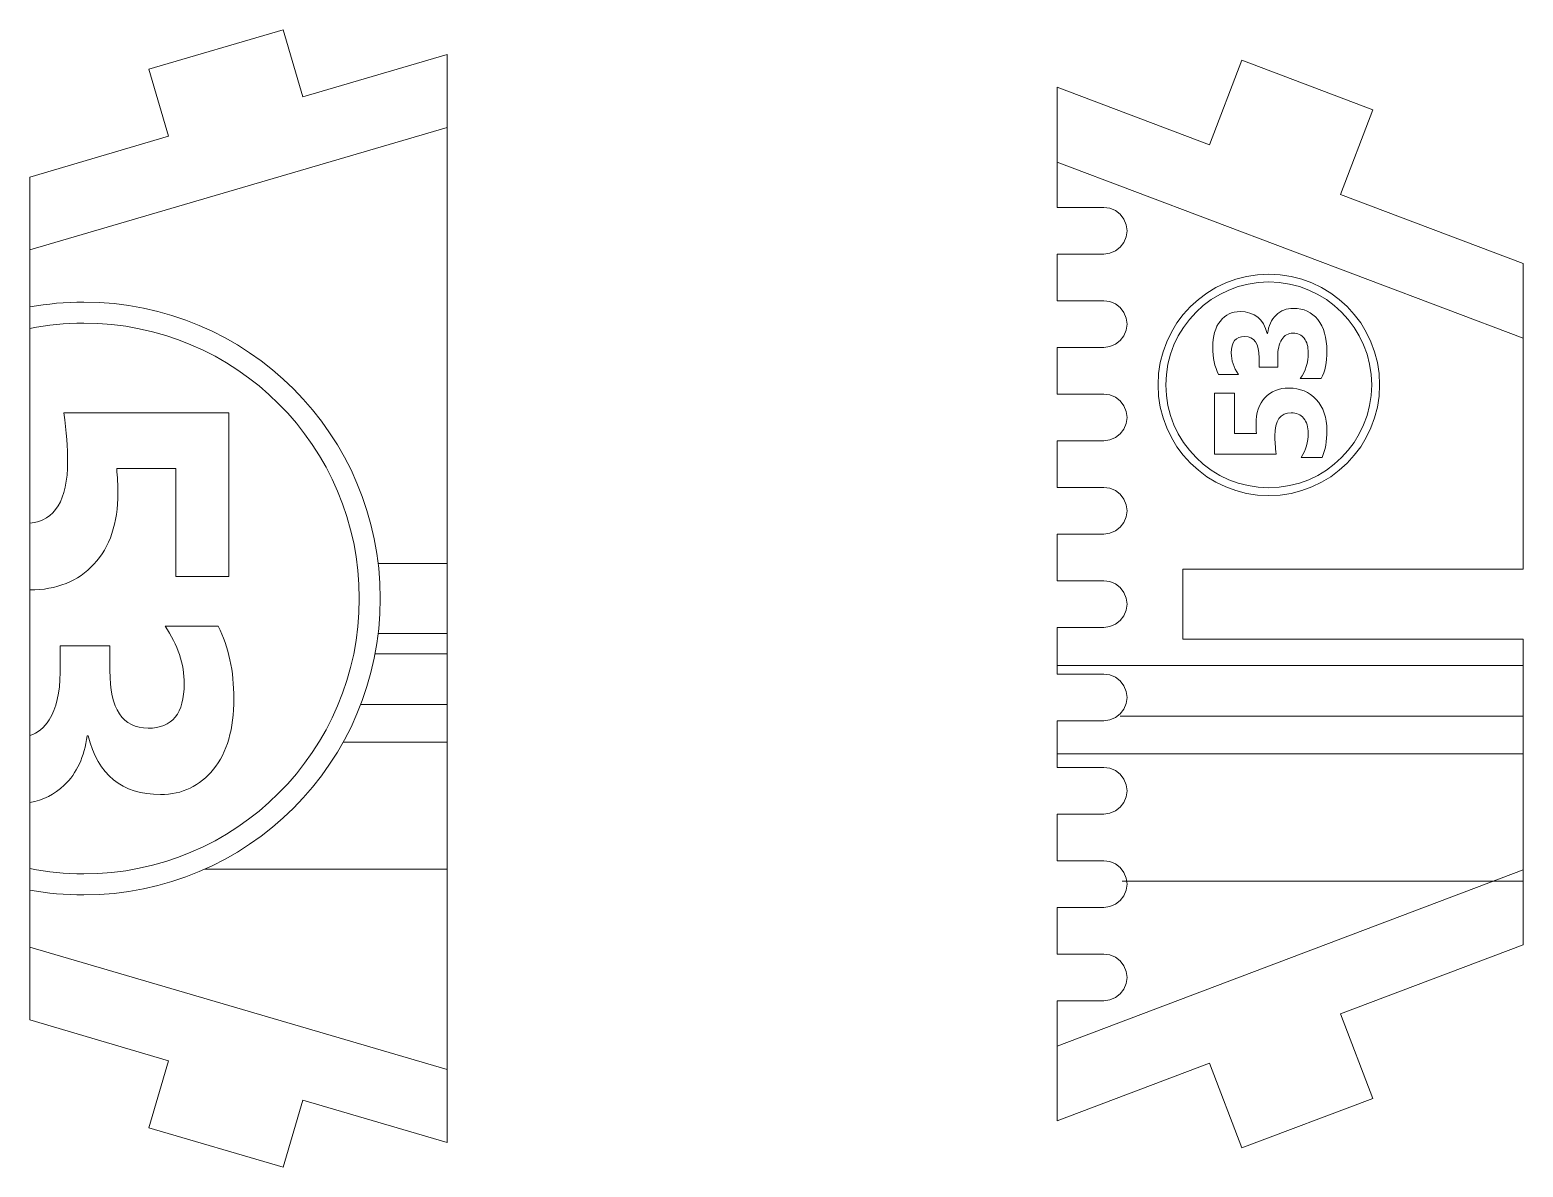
# Model space of a CAD drawing. Header units: millimetres. Extents: x -168 to 165, y -245 to 245.
# Drawn here: x -157.7 to -93.8, y 193.9 to 242.6 of the extents above; entities that cross this region are included whole.
import ezdxf

# ---------------------------------------------------------------- set-up
doc = ezdxf.new("R2010")
doc.units = ezdxf.units.MM
doc.header["$MEASUREMENT"] = 0

msp = doc.modelspace()

# ---------------------------------------------------------------- linework, layer by layer
at = {"color": 140, "lineweight": 9}
for points, knots in [([(-146.0369, 239.756), (-146.0369, 239.756), (-139.8594, 241.5711), (-139.8594, 241.5711), (-139.8594, 241.5711), (-139.8594, 241.5711), (-139.8594, 239.4441), (-139.8594, 239.4441), (-139.8594, 239.4441), (-139.8594, 239.4441), (-139.8594, 238.4441), (-139.8594, 238.4441), (-139.8594, 238.4441), (-139.8594, 238.4441), (-139.8594, 219.7546), (-139.8594, 219.7546), (-139.8594, 219.7546), (-139.8594, 219.7546), (-139.8594, 218.7546), (-139.8594, 218.7546), (-139.8594, 218.7546), (-139.8594, 218.7546), (-139.8594, 217.7539), (-139.8594, 217.7539), (-139.8594, 217.7539), (-139.8594, 217.7539), (-139.8594, 216.7539), (-139.8594, 216.7539), (-139.8594, 216.7539), (-139.8594, 216.7539), (-139.8594, 198.0641), (-139.8594, 198.0641), (-139.8594, 198.0641), (-139.8594, 198.0641), (-139.8594, 197.0641), (-139.8594, 197.0641), (-139.8594, 197.0641), (-139.8594, 197.0641), (-139.8594, 194.9374), (-139.8594, 194.9374), (-139.8594, 194.9374), (-139.8594, 194.9374), (-146.0369, 196.7524), (-146.0369, 196.7524), (-146.0369, 196.7524), (-146.0369, 196.7524), (-146.88, 193.8822), (-146.88, 193.8822), (-146.88, 193.8822), (-146.88, 193.8822), (-152.6353, 195.5731), (-152.6353, 195.5731), (-152.6353, 195.5731), (-152.6353, 195.5731), (-151.7921, 198.4433), (-151.7921, 198.4433), (-151.7921, 198.4433), (-151.7921, 198.4433), (-157.7375, 200.1899), (-157.7375, 200.1899), (-157.7375, 200.1899), (-157.7375, 200.1899), (-157.7375, 202.3169), (-157.7375, 202.3169), (-157.7375, 202.3169), (-157.7375, 202.3169), (-157.7375, 203.3169), (-157.7375, 203.3169), (-157.7375, 203.3169), (-157.7375, 203.3169), (-157.7375, 216.7539), (-157.7375, 216.7539), (-157.7375, 216.7539), (-157.7375, 216.7539), (-157.7375, 217.7539), (-157.7375, 217.7539), (-157.7375, 217.7539), (-157.7375, 217.7539), (-157.7375, 218.7546), (-157.7375, 218.7546), (-157.7375, 218.7546), (-157.7375, 218.7546), (-157.7375, 219.7546), (-157.7375, 219.7546), (-157.7375, 219.7546), (-157.7375, 219.7546), (-157.7375, 233.1912), (-157.7375, 233.1912), (-157.7375, 233.1912), (-157.7375, 233.1912), (-157.7375, 234.1912), (-157.7375, 234.1912), (-157.7375, 234.1912), (-157.7375, 234.1912), (-157.7375, 236.3182), (-157.7375, 236.3182), (-157.7375, 236.3182), (-157.7375, 236.3182), (-151.7921, 238.0648), (-151.7921, 238.0648), (-151.7921, 238.0648), (-151.7921, 238.0648), (-152.6353, 240.935), (-152.6353, 240.935), (-152.6353, 240.935), (-152.6353, 240.935), (-146.88, 242.6259), (-146.88, 242.6259), (-146.88, 242.6259), (-146.88, 242.6259), (-146.0369, 239.756), (-146.0369, 239.756)], [0, 0, 0, 0, 0.0344828, 0.0344828, 0.0344828, 0.0344828, 0.0689655, 0.0689655, 0.0689655, 0.0689655, 0.1034483, 0.1034483, 0.1034483, 0.1034483, 0.137931, 0.137931, 0.137931, 0.137931, 0.1724138, 0.1724138, 0.1724138, 0.1724138, 0.2068966, 0.2068966, 0.2068966, 0.2068966, 0.2413793, 0.2413793, 0.2413793, 0.2413793, 0.2758621, 0.2758621, 0.2758621, 0.2758621, 0.3103448, 0.3103448, 0.3103448, 0.3103448, 0.3448276, 0.3448276, 0.3448276, 0.3448276, 0.3793103, 0.3793103, 0.3793103, 0.3793103, 0.4137931, 0.4137931, 0.4137931, 0.4137931, 0.4482759, 0.4482759, 0.4482759, 0.4482759, 0.4827586, 0.4827586, 0.4827586, 0.4827586, 0.5172414, 0.5172414, 0.5172414, 0.5172414, 0.5517241, 0.5517241, 0.5517241, 0.5517241, 0.5862069, 0.5862069, 0.5862069, 0.5862069, 0.6206897, 0.6206897, 0.6206897, 0.6206897, 0.6551724, 0.6551724, 0.6551724, 0.6551724, 0.6896552, 0.6896552, 0.6896552, 0.6896552, 0.7241379, 0.7241379, 0.7241379, 0.7241379, 0.7586207, 0.7586207, 0.7586207, 0.7586207, 0.7931034, 0.7931034, 0.7931034, 0.7931034, 0.8275862, 0.8275862, 0.8275862, 0.8275862, 0.862069, 0.862069, 0.862069, 0.862069, 0.8965517, 0.8965517, 0.8965517, 0.8965517, 0.9310345, 0.9310345, 0.9310345, 0.9310345, 1, 1, 1, 1]), ([(-93.7606, 203.4136), (-93.7606, 203.4136), (-101.5789, 200.4577), (-101.5789, 200.4577), (-101.5789, 200.4577), (-101.5789, 200.4577), (-100.2062, 196.8272), (-100.2062, 196.8272), (-100.2062, 196.8272), (-100.2062, 196.8272), (-105.8186, 194.7056), (-105.8186, 194.7056), (-105.8186, 194.7056), (-105.8186, 194.7056), (-107.1912, 198.3357), (-107.1912, 198.3357), (-107.1912, 198.3357), (-107.1912, 198.3357), (-113.7314, 195.8631), (-113.7314, 195.8631), (-113.7314, 195.8631), (-113.7314, 195.8631), (-113.7314, 199.0702), (-113.7314, 199.0702), (-113.7314, 199.0702), (-113.7314, 199.0702), (-113.7314, 201.0144), (-113.7314, 201.0144), (-113.7314, 201.0144), (-113.7314, 201.0144), (-111.7315, 201.0144), (-111.7315, 201.0144), (-111.7315, 201.0144), (-111.7315, 201.0144), (-111.4725, 201.0486), (-111.4725, 201.0486), (-111.4725, 201.0486), (-111.4725, 201.0486), (-111.2316, 201.1484), (-111.2316, 201.1484), (-111.2316, 201.1484), (-111.2316, 201.1484), (-111.0242, 201.3072), (-111.0242, 201.3072), (-111.0242, 201.3072), (-111.0242, 201.3072), (-110.8654, 201.5142), (-110.8654, 201.5142), (-110.8654, 201.5142), (-110.8654, 201.5142), (-110.7656, 201.7555), (-110.7656, 201.7555), (-110.7656, 201.7555), (-110.7656, 201.7555), (-110.7313, 202.0145), (-110.7313, 202.0145), (-110.7313, 202.0145), (-110.7313, 202.0145), (-110.7656, 202.2731), (-110.7656, 202.2731), (-110.7656, 202.2731), (-110.7656, 202.2731), (-110.8654, 202.5144), (-110.8654, 202.5144), (-110.8654, 202.5144), (-110.8654, 202.5144), (-111.0242, 202.7214), (-111.0242, 202.7214), (-111.0242, 202.7214), (-111.0242, 202.7214), (-111.2316, 202.8805), (-111.2316, 202.8805), (-111.2316, 202.8805), (-111.2316, 202.8805), (-111.4725, 202.9804), (-111.4725, 202.9804), (-111.4725, 202.9804), (-111.4725, 202.9804), (-111.7315, 203.0142), (-111.7315, 203.0142), (-111.7315, 203.0142), (-111.7315, 203.0142), (-113.7314, 203.0142), (-113.7314, 203.0142), (-113.7314, 203.0142), (-113.7314, 203.0142), (-113.7314, 205.0145), (-113.7314, 205.0145), (-113.7314, 205.0145), (-113.7314, 205.0145), (-111.7315, 205.0145), (-111.7315, 205.0145), (-111.7315, 205.0145), (-111.7315, 205.0145), (-111.4725, 205.0484), (-111.4725, 205.0484), (-111.4725, 205.0484), (-111.4725, 205.0484), (-111.2316, 205.1482), (-111.2316, 205.1482), (-111.2316, 205.1482), (-111.2316, 205.1482), (-111.0242, 205.3073), (-111.0242, 205.3073), (-111.0242, 205.3073), (-111.0242, 205.3073), (-110.8654, 205.5144), (-110.8654, 205.5144), (-110.8654, 205.5144), (-110.8654, 205.5144), (-110.7656, 205.7557), (-110.7656, 205.7557), (-110.7656, 205.7557), (-110.7656, 205.7557), (-110.7313, 206.0143), (-110.7313, 206.0143), (-110.7313, 206.0143), (-110.7313, 206.0143), (-110.7656, 206.2732), (-110.7656, 206.2732), (-110.7656, 206.2732), (-110.7656, 206.2732), (-110.8654, 206.5145), (-110.8654, 206.5145), (-110.8654, 206.5145), (-110.8654, 206.5145), (-111.0242, 206.7216), (-111.0242, 206.7216), (-111.0242, 206.7216), (-111.0242, 206.7216), (-111.2316, 206.8803), (-111.2316, 206.8803), (-111.2316, 206.8803), (-111.2316, 206.8803), (-111.4725, 206.9802), (-111.4725, 206.9802), (-111.4725, 206.9802), (-111.4725, 206.9802), (-111.7315, 207.0144), (-111.7315, 207.0144), (-111.7315, 207.0144), (-111.7315, 207.0144), (-113.7314, 207.0144), (-113.7314, 207.0144), (-113.7314, 207.0144), (-113.7314, 207.0144), (-113.7314, 209.0143), (-113.7314, 209.0143), (-113.7314, 209.0143), (-113.7314, 209.0143), (-111.7315, 209.0143), (-111.7315, 209.0143), (-111.7315, 209.0143), (-111.7315, 209.0143), (-111.4725, 209.0485), (-111.4725, 209.0485), (-111.4725, 209.0485), (-111.4725, 209.0485), (-111.2316, 209.1483), (-111.2316, 209.1483), (-111.2316, 209.1483), (-111.2316, 209.1483), (-111.0242, 209.3071), (-111.0242, 209.3071), (-111.0242, 209.3071), (-111.0242, 209.3071), (-110.8654, 209.5145), (-110.8654, 209.5145), (-110.8654, 209.5145), (-110.8654, 209.5145), (-110.7656, 209.7555), (-110.7656, 209.7555), (-110.7656, 209.7555), (-110.7656, 209.7555), (-110.7313, 210.0144), (-110.7313, 210.0144), (-110.7313, 210.0144), (-110.7313, 210.0144), (-110.7656, 210.273), (-110.7656, 210.273), (-110.7656, 210.273), (-110.7656, 210.273), (-110.8654, 210.5143), (-110.8654, 210.5143), (-110.8654, 210.5143), (-110.8654, 210.5143), (-111.0242, 210.7214), (-111.0242, 210.7214), (-111.0242, 210.7214), (-111.0242, 210.7214), (-111.2316, 210.8805), (-111.2316, 210.8805), (-111.2316, 210.8805), (-111.2316, 210.8805), (-111.4725, 210.9803), (-111.4725, 210.9803), (-111.4725, 210.9803), (-111.4725, 210.9803), (-111.7315, 211.0142), (-111.7315, 211.0142), (-111.7315, 211.0142), (-111.7315, 211.0142), (-113.7314, 211.0142), (-113.7314, 211.0142), (-113.7314, 211.0142), (-113.7314, 211.0142), (-113.7314, 213.0144), (-113.7314, 213.0144), (-113.7314, 213.0144), (-113.7314, 213.0144), (-111.7315, 213.0144), (-111.7315, 213.0144), (-111.7315, 213.0144), (-111.7315, 213.0144), (-111.4725, 213.0483), (-111.4725, 213.0483), (-111.4725, 213.0483), (-111.4725, 213.0483), (-111.2316, 213.1485), (-111.2316, 213.1485), (-111.2316, 213.1485), (-111.2316, 213.1485), (-111.0242, 213.3072), (-111.0242, 213.3072), (-111.0242, 213.3072), (-111.0242, 213.3072), (-110.8654, 213.5143), (-110.8654, 213.5143), (-110.8654, 213.5143), (-110.8654, 213.5143), (-110.7656, 213.7556), (-110.7656, 213.7556), (-110.7656, 213.7556), (-110.7656, 213.7556), (-110.7313, 214.0142), (-110.7313, 214.0142), (-110.7313, 214.0142), (-110.7313, 214.0142), (-110.7656, 214.2732), (-110.7656, 214.2732), (-110.7656, 214.2732), (-110.7656, 214.2732), (-110.8654, 214.5145), (-110.8654, 214.5145), (-110.8654, 214.5145), (-110.8654, 214.5145), (-111.0242, 214.7215), (-111.0242, 214.7215), (-111.0242, 214.7215), (-111.0242, 214.7215), (-111.2316, 214.8803), (-111.2316, 214.8803), (-111.2316, 214.8803), (-111.2316, 214.8803), (-111.4725, 214.9805), (-111.4725, 214.9805), (-111.4725, 214.9805), (-111.4725, 214.9805), (-111.7315, 215.0143), (-111.7315, 215.0143), (-111.7315, 215.0143), (-111.7315, 215.0143), (-113.7314, 215.0143), (-113.7314, 215.0143), (-113.7314, 215.0143), (-113.7314, 215.0143), (-113.7314, 217.0142), (-113.7314, 217.0142), (-113.7314, 217.0142), (-113.7314, 217.0142), (-111.7315, 217.0142), (-111.7315, 217.0142), (-111.7315, 217.0142), (-111.7315, 217.0142), (-111.4725, 217.0485), (-111.4725, 217.0485), (-111.4725, 217.0485), (-111.4725, 217.0485), (-111.2316, 217.1483), (-111.2316, 217.1483), (-111.2316, 217.1483), (-111.2316, 217.1483), (-111.0242, 217.3074), (-111.0242, 217.3074), (-111.0242, 217.3074), (-111.0242, 217.3074), (-110.8654, 217.5145), (-110.8654, 217.5145), (-110.8654, 217.5145), (-110.8654, 217.5145), (-110.7656, 217.7554), (-110.7656, 217.7554), (-110.7656, 217.7554), (-110.7656, 217.7554), (-110.7313, 218.0144), (-110.7313, 218.0144), (-110.7313, 218.0144), (-110.7313, 218.0144), (-110.7656, 218.2733), (-110.7656, 218.2733), (-110.7656, 218.2733), (-110.7656, 218.2733), (-110.8654, 218.5142), (-110.8654, 218.5142), (-110.8654, 218.5142), (-110.8654, 218.5142), (-111.0245, 218.7213), (-111.0245, 218.7213), (-111.0245, 218.7213), (-111.0245, 218.7213), (-111.2316, 218.8804), (-111.2316, 218.8804), (-111.2316, 218.8804), (-111.2316, 218.8804), (-111.4725, 218.9803), (-111.4725, 218.9803), (-111.4725, 218.9803), (-111.4725, 218.9803), (-111.7315, 219.0145), (-111.7315, 219.0145), (-111.7315, 219.0145), (-111.7315, 219.0145), (-113.7314, 219.0145), (-113.7314, 219.0145), (-113.7314, 219.0145), (-113.7314, 219.0145), (-113.7314, 221.0144), (-113.7314, 221.0144), (-113.7314, 221.0144), (-113.7314, 221.0144), (-111.7315, 221.0144), (-111.7315, 221.0144), (-111.7315, 221.0144), (-111.7315, 221.0144), (-111.4725, 221.0486), (-111.4725, 221.0486), (-111.4725, 221.0486), (-111.4725, 221.0486), (-111.2316, 221.1484), (-111.2316, 221.1484), (-111.2316, 221.1484), (-111.2316, 221.1484), (-111.0245, 221.3072), (-111.0245, 221.3072), (-111.0245, 221.3072), (-111.0245, 221.3072), (-110.8654, 221.5143), (-110.8654, 221.5143), (-110.8654, 221.5143), (-110.8654, 221.5143), (-110.7656, 221.7556), (-110.7656, 221.7556), (-110.7656, 221.7556), (-110.7656, 221.7556), (-110.7313, 222.0145), (-110.7313, 222.0145), (-110.7313, 222.0145), (-110.7313, 222.0145), (-110.7656, 222.2731), (-110.7656, 222.2731), (-110.7656, 222.2731), (-110.7656, 222.2731), (-110.8654, 222.5144), (-110.8654, 222.5144), (-110.8654, 222.5144), (-110.8654, 222.5144), (-111.0245, 222.7215), (-111.0245, 222.7215), (-111.0245, 222.7215), (-111.0245, 222.7215), (-111.2316, 222.8806), (-111.2316, 222.8806), (-111.2316, 222.8806), (-111.2316, 222.8806), (-111.4725, 222.9804), (-111.4725, 222.9804), (-111.4725, 222.9804), (-111.4725, 222.9804), (-111.7315, 223.0143), (-111.7315, 223.0143), (-111.7315, 223.0143), (-111.7315, 223.0143), (-113.7314, 223.0143), (-113.7314, 223.0143), (-113.7314, 223.0143), (-113.7314, 223.0143), (-113.7314, 225.0145), (-113.7314, 225.0145), (-113.7314, 225.0145), (-113.7314, 225.0145), (-111.7315, 225.0145), (-111.7315, 225.0145), (-111.7315, 225.0145), (-111.7315, 225.0145), (-111.4725, 225.0484), (-111.4725, 225.0484), (-111.4725, 225.0484), (-111.4725, 225.0484), (-111.2316, 225.1482), (-111.2316, 225.1482), (-111.2316, 225.1482), (-111.2316, 225.1482), (-111.0245, 225.3073), (-111.0245, 225.3073), (-111.0245, 225.3073), (-111.0245, 225.3073), (-110.8654, 225.5144), (-110.8654, 225.5144), (-110.8654, 225.5144), (-110.8654, 225.5144), (-110.7656, 225.7554), (-110.7656, 225.7554), (-110.7656, 225.7554), (-110.7656, 225.7554), (-110.7313, 226.0143), (-110.7313, 226.0143), (-110.7313, 226.0143), (-110.7313, 226.0143), (-110.7656, 226.2732), (-110.7656, 226.2732), (-110.7656, 226.2732), (-110.7656, 226.2732), (-110.8654, 226.5142), (-110.8654, 226.5142), (-110.8654, 226.5142), (-110.8654, 226.5142), (-111.0245, 226.7216), (-111.0245, 226.7216), (-111.0245, 226.7216), (-111.0245, 226.7216), (-111.2316, 226.8804), (-111.2316, 226.8804), (-111.2316, 226.8804), (-111.2316, 226.8804), (-111.4725, 226.9802), (-111.4725, 226.9802), (-111.4725, 226.9802), (-111.4725, 226.9802), (-111.7315, 227.0144), (-111.7315, 227.0144), (-111.7315, 227.0144), (-111.7315, 227.0144), (-113.7314, 227.0144), (-113.7314, 227.0144), (-113.7314, 227.0144), (-113.7314, 227.0144), (-113.7314, 229.0143), (-113.7314, 229.0143), (-113.7314, 229.0143), (-113.7314, 229.0143), (-111.7315, 229.0143), (-111.7315, 229.0143), (-111.7315, 229.0143), (-111.7315, 229.0143), (-111.4725, 229.0485), (-111.4725, 229.0485), (-111.4725, 229.0485), (-111.4725, 229.0485), (-111.2316, 229.1484), (-111.2316, 229.1484), (-111.2316, 229.1484), (-111.2316, 229.1484), (-111.0245, 229.3071), (-111.0245, 229.3071), (-111.0245, 229.3071), (-111.0245, 229.3071), (-110.8654, 229.5142), (-110.8654, 229.5142), (-110.8654, 229.5142), (-110.8654, 229.5142), (-110.7656, 229.7555), (-110.7656, 229.7555), (-110.7656, 229.7555), (-110.7656, 229.7555), (-110.7313, 230.0144), (-110.7313, 230.0144), (-110.7313, 230.0144), (-110.7313, 230.0144), (-110.7656, 230.273), (-110.7656, 230.273), (-110.7656, 230.273), (-110.7656, 230.273), (-110.8654, 230.5143), (-110.8654, 230.5143), (-110.8654, 230.5143), (-110.8654, 230.5143), (-111.0245, 230.7214), (-111.0245, 230.7214), (-111.0245, 230.7214), (-111.0245, 230.7214), (-111.2316, 230.8805), (-111.2316, 230.8805), (-111.2316, 230.8805), (-111.2316, 230.8805), (-111.4725, 230.9804), (-111.4725, 230.9804), (-111.4725, 230.9804), (-111.4725, 230.9804), (-111.7315, 231.0142), (-111.7315, 231.0142), (-111.7315, 231.0142), (-111.7315, 231.0142), (-113.7314, 231.0142), (-113.7314, 231.0142), (-113.7314, 231.0142), (-113.7314, 231.0142), (-113.7314, 233.0145), (-113.7314, 233.0145), (-113.7314, 233.0145), (-113.7314, 233.0145), (-111.7315, 233.0145), (-111.7315, 233.0145), (-111.7315, 233.0145), (-111.7315, 233.0145), (-111.4725, 233.0483), (-111.4725, 233.0483), (-111.4725, 233.0483), (-111.4725, 233.0483), (-111.2316, 233.1482), (-111.2316, 233.1482), (-111.2316, 233.1482), (-111.2316, 233.1482), (-111.0245, 233.3073), (-111.0245, 233.3073), (-111.0245, 233.3073), (-111.0245, 233.3073), (-110.8654, 233.5144), (-110.8654, 233.5144), (-110.8654, 233.5144), (-110.8654, 233.5144), (-110.7656, 233.7557), (-110.7656, 233.7557), (-110.7656, 233.7557), (-110.7656, 233.7557), (-110.7313, 234.0142), (-110.7313, 234.0142), (-110.7313, 234.0142), (-110.7313, 234.0142), (-110.7656, 234.2732), (-110.7656, 234.2732), (-110.7656, 234.2732), (-110.7656, 234.2732), (-110.8654, 234.5145), (-110.8654, 234.5145), (-110.8654, 234.5145), (-110.8654, 234.5145), (-111.0245, 234.7216), (-111.0245, 234.7216), (-111.0245, 234.7216), (-111.0245, 234.7216), (-111.2316, 234.8803), (-111.2316, 234.8803), (-111.2316, 234.8803), (-111.2316, 234.8803), (-111.4725, 234.9801), (-111.4725, 234.9801), (-111.4725, 234.9801), (-111.4725, 234.9801), (-111.7315, 235.0144), (-111.7315, 235.0144), (-111.7315, 235.0144), (-111.7315, 235.0144), (-113.7314, 235.0144), (-113.7314, 235.0144), (-113.7314, 235.0144), (-113.7314, 235.0144), (-113.7314, 236.9585), (-113.7314, 236.9585), (-113.7314, 236.9585), (-113.7314, 236.9585), (-113.7314, 240.1656), (-113.7314, 240.1656), (-113.7314, 240.1656), (-113.7314, 240.1656), (-107.1912, 237.693), (-107.1912, 237.693), (-107.1912, 237.693), (-107.1912, 237.693), (-105.8186, 241.3231), (-105.8186, 241.3231), (-105.8186, 241.3231), (-105.8186, 241.3231), (-100.2066, 239.2015), (-100.2066, 239.2015), (-100.2066, 239.2015), (-100.2066, 239.2015), (-101.5789, 235.5711), (-101.5789, 235.5711), (-101.5789, 235.5711), (-101.5789, 235.5711), (-93.7606, 232.6155), (-93.7606, 232.6155), (-93.7606, 232.6155), (-93.7606, 232.6155), (-93.7606, 229.408), (-93.7606, 229.408), (-93.7606, 229.408), (-93.7606, 229.408), (-93.7606, 219.5144), (-93.7606, 219.5144), (-93.7606, 219.5144), (-93.7606, 219.5144), (-108.3402, 219.5144), (-108.3402, 219.5144), (-108.3402, 219.5144), (-108.3402, 219.5144), (-108.3402, 216.5143), (-108.3402, 216.5143), (-108.3402, 216.5143), (-108.3402, 216.5143), (-93.7606, 216.5143), (-93.7606, 216.5143), (-93.7606, 216.5143), (-93.7606, 216.5143), (-93.7606, 206.6207), (-93.7606, 206.6207), (-93.7606, 206.6207), (-93.7606, 206.6207), (-93.7606, 203.4136), (-93.7606, 203.4136)], [0, 0, 0, 0, 0.0064103, 0.0064103, 0.0064103, 0.0064103, 0.0128205, 0.0128205, 0.0128205, 0.0128205, 0.0192308, 0.0192308, 0.0192308, 0.0192308, 0.025641, 0.025641, 0.025641, 0.025641, 0.0320513, 0.0320513, 0.0320513, 0.0320513, 0.0384615, 0.0384615, 0.0384615, 0.0384615, 0.0448718, 0.0448718, 0.0448718, 0.0448718, 0.0512821, 0.0512821, 0.0512821, 0.0512821, 0.0576923, 0.0576923, 0.0576923, 0.0576923, 0.0641026, 0.0641026, 0.0641026, 0.0641026, 0.0705128, 0.0705128, 0.0705128, 0.0705128, 0.0769231, 0.0769231, 0.0769231, 0.0769231, 0.0833333, 0.0833333, 0.0833333, 0.0833333, 0.0897436, 0.0897436, 0.0897436, 0.0897436, 0.0961538, 0.0961538, 0.0961538, 0.0961538, 0.1025641, 0.1025641, 0.1025641, 0.1025641, 0.1089744, 0.1089744, 0.1089744, 0.1089744, 0.1153846, 0.1153846, 0.1153846, 0.1153846, 0.1217949, 0.1217949, 0.1217949, 0.1217949, 0.1282051, 0.1282051, 0.1282051, 0.1282051, 0.1346154, 0.1346154, 0.1346154, 0.1346154, 0.1410256, 0.1410256, 0.1410256, 0.1410256, 0.1474359, 0.1474359, 0.1474359, 0.1474359, 0.1538462, 0.1538462, 0.1538462, 0.1538462, 0.1602564, 0.1602564, 0.1602564, 0.1602564, 0.1666667, 0.1666667, 0.1666667, 0.1666667, 0.1730769, 0.1730769, 0.1730769, 0.1730769, 0.1794872, 0.1794872, 0.1794872, 0.1794872, 0.1858974, 0.1858974, 0.1858974, 0.1858974, 0.1923077, 0.1923077, 0.1923077, 0.1923077, 0.1987179, 0.1987179, 0.1987179, 0.1987179, 0.2051282, 0.2051282, 0.2051282, 0.2051282, 0.2115385, 0.2115385, 0.2115385, 0.2115385, 0.2179487, 0.2179487, 0.2179487, 0.2179487, 0.224359, 0.224359, 0.224359, 0.224359, 0.2307692, 0.2307692, 0.2307692, 0.2307692, 0.2371795, 0.2371795, 0.2371795, 0.2371795, 0.2435897, 0.2435897, 0.2435897, 0.2435897, 0.25, 0.25, 0.25, 0.25, 0.2564103, 0.2564103, 0.2564103, 0.2564103, 0.2628205, 0.2628205, 0.2628205, 0.2628205, 0.2692308, 0.2692308, 0.2692308, 0.2692308, 0.275641, 0.275641, 0.275641, 0.275641, 0.2820513, 0.2820513, 0.2820513, 0.2820513, 0.2884615, 0.2884615, 0.2884615, 0.2884615, 0.2948718, 0.2948718, 0.2948718, 0.2948718, 0.3012821, 0.3012821, 0.3012821, 0.3012821, 0.3076923, 0.3076923, 0.3076923, 0.3076923, 0.3141026, 0.3141026, 0.3141026, 0.3141026, 0.3205128, 0.3205128, 0.3205128, 0.3205128, 0.3269231, 0.3269231, 0.3269231, 0.3269231, 0.3333333, 0.3333333, 0.3333333, 0.3333333, 0.3397436, 0.3397436, 0.3397436, 0.3397436, 0.3461538, 0.3461538, 0.3461538, 0.3461538, 0.3525641, 0.3525641, 0.3525641, 0.3525641, 0.3589744, 0.3589744, 0.3589744, 0.3589744, 0.3653846, 0.3653846, 0.3653846, 0.3653846, 0.3717949, 0.3717949, 0.3717949, 0.3717949, 0.3782051, 0.3782051, 0.3782051, 0.3782051, 0.3846154, 0.3846154, 0.3846154, 0.3846154, 0.3910256, 0.3910256, 0.3910256, 0.3910256, 0.3974359, 0.3974359, 0.3974359, 0.3974359, 0.4038462, 0.4038462, 0.4038462, 0.4038462, 0.4102564, 0.4102564, 0.4102564, 0.4102564, 0.4166667, 0.4166667, 0.4166667, 0.4166667, 0.4230769, 0.4230769, 0.4230769, 0.4230769, 0.4294872, 0.4294872, 0.4294872, 0.4294872, 0.4358974, 0.4358974, 0.4358974, 0.4358974, 0.4423077, 0.4423077, 0.4423077, 0.4423077, 0.4487179, 0.4487179, 0.4487179, 0.4487179, 0.4551282, 0.4551282, 0.4551282, 0.4551282, 0.4615385, 0.4615385, 0.4615385, 0.4615385, 0.4679487, 0.4679487, 0.4679487, 0.4679487, 0.474359, 0.474359, 0.474359, 0.474359, 0.4807692, 0.4807692, 0.4807692, 0.4807692, 0.4871795, 0.4871795, 0.4871795, 0.4871795, 0.4935897, 0.4935897, 0.4935897, 0.4935897, 0.5, 0.5, 0.5, 0.5, 0.5064103, 0.5064103, 0.5064103, 0.5064103, 0.5128205, 0.5128205, 0.5128205, 0.5128205, 0.5192308, 0.5192308, 0.5192308, 0.5192308, 0.525641, 0.525641, 0.525641, 0.525641, 0.5320513, 0.5320513, 0.5320513, 0.5320513, 0.5384615, 0.5384615, 0.5384615, 0.5384615, 0.5448718, 0.5448718, 0.5448718, 0.5448718, 0.5512821, 0.5512821, 0.5512821, 0.5512821, 0.5576923, 0.5576923, 0.5576923, 0.5576923, 0.5641026, 0.5641026, 0.5641026, 0.5641026, 0.5705128, 0.5705128, 0.5705128, 0.5705128, 0.5769231, 0.5769231, 0.5769231, 0.5769231, 0.5833333, 0.5833333, 0.5833333, 0.5833333, 0.5897436, 0.5897436, 0.5897436, 0.5897436, 0.5961538, 0.5961538, 0.5961538, 0.5961538, 0.6025641, 0.6025641, 0.6025641, 0.6025641, 0.6089744, 0.6089744, 0.6089744, 0.6089744, 0.6153846, 0.6153846, 0.6153846, 0.6153846, 0.6217949, 0.6217949, 0.6217949, 0.6217949, 0.6282051, 0.6282051, 0.6282051, 0.6282051, 0.6346154, 0.6346154, 0.6346154, 0.6346154, 0.6410256, 0.6410256, 0.6410256, 0.6410256, 0.6474359, 0.6474359, 0.6474359, 0.6474359, 0.6538462, 0.6538462, 0.6538462, 0.6538462, 0.6602564, 0.6602564, 0.6602564, 0.6602564, 0.6666667, 0.6666667, 0.6666667, 0.6666667, 0.6730769, 0.6730769, 0.6730769, 0.6730769, 0.6794872, 0.6794872, 0.6794872, 0.6794872, 0.6858974, 0.6858974, 0.6858974, 0.6858974, 0.6923077, 0.6923077, 0.6923077, 0.6923077, 0.6987179, 0.6987179, 0.6987179, 0.6987179, 0.7051282, 0.7051282, 0.7051282, 0.7051282, 0.7115385, 0.7115385, 0.7115385, 0.7115385, 0.7179487, 0.7179487, 0.7179487, 0.7179487, 0.724359, 0.724359, 0.724359, 0.724359, 0.7307692, 0.7307692, 0.7307692, 0.7307692, 0.7371795, 0.7371795, 0.7371795, 0.7371795, 0.7435897, 0.7435897, 0.7435897, 0.7435897, 0.75, 0.75, 0.75, 0.75, 0.7564103, 0.7564103, 0.7564103, 0.7564103, 0.7628205, 0.7628205, 0.7628205, 0.7628205, 0.7692308, 0.7692308, 0.7692308, 0.7692308, 0.775641, 0.775641, 0.775641, 0.775641, 0.7820513, 0.7820513, 0.7820513, 0.7820513, 0.7884615, 0.7884615, 0.7884615, 0.7884615, 0.7948718, 0.7948718, 0.7948718, 0.7948718, 0.8012821, 0.8012821, 0.8012821, 0.8012821, 0.8076923, 0.8076923, 0.8076923, 0.8076923, 0.8141026, 0.8141026, 0.8141026, 0.8141026, 0.8205128, 0.8205128, 0.8205128, 0.8205128, 0.8269231, 0.8269231, 0.8269231, 0.8269231, 0.8333333, 0.8333333, 0.8333333, 0.8333333, 0.8397436, 0.8397436, 0.8397436, 0.8397436, 0.8461538, 0.8461538, 0.8461538, 0.8461538, 0.8525641, 0.8525641, 0.8525641, 0.8525641, 0.8589744, 0.8589744, 0.8589744, 0.8589744, 0.8653846, 0.8653846, 0.8653846, 0.8653846, 0.8717949, 0.8717949, 0.8717949, 0.8717949, 0.8782051, 0.8782051, 0.8782051, 0.8782051, 0.8846154, 0.8846154, 0.8846154, 0.8846154, 0.8910256, 0.8910256, 0.8910256, 0.8910256, 0.8974359, 0.8974359, 0.8974359, 0.8974359, 0.9038462, 0.9038462, 0.9038462, 0.9038462, 0.9102564, 0.9102564, 0.9102564, 0.9102564, 0.9166667, 0.9166667, 0.9166667, 0.9166667, 0.9230769, 0.9230769, 0.9230769, 0.9230769, 0.9294872, 0.9294872, 0.9294872, 0.9294872, 0.9358974, 0.9358974, 0.9358974, 0.9358974, 0.9423077, 0.9423077, 0.9423077, 0.9423077, 0.9487179, 0.9487179, 0.9487179, 0.9487179, 0.9551282, 0.9551282, 0.9551282, 0.9551282, 0.9615385, 0.9615385, 0.9615385, 0.9615385, 0.9679487, 0.9679487, 0.9679487, 0.9679487, 0.974359, 0.974359, 0.974359, 0.974359, 0.9807692, 0.9807692, 0.9807692, 0.9807692, 0.9871795, 0.9871795, 0.9871795, 0.9871795, 1, 1, 1, 1])]:
    msp.add_open_spline(points, degree=3, knots=knots, dxfattribs=at)
at = {"color": 240, "lineweight": 9}
for points in [[(-157.7375, 233.1912), (-157.7375, 233.1912), (-139.8594, 238.4441), (-139.8594, 238.4441)], [(-113.7314, 236.9585), (-113.7314, 236.9585), (-93.7606, 229.408), (-93.7606, 229.408)], [(-139.8594, 219.7546), (-139.8594, 219.7546), (-142.8127, 219.7546), (-142.8127, 219.7546)], [(-142.8127, 216.7539), (-142.8127, 216.7539), (-139.8594, 216.7539), (-139.8594, 216.7539)], [(-142.9462, 215.8811), (-142.9462, 215.8811), (-139.8594, 215.8811), (-139.8594, 215.8811)], [(-93.7606, 215.377), (-93.7606, 215.377), (-113.7314, 215.377), (-113.7314, 215.377)], [(-139.8594, 213.715), (-139.8594, 213.715), (-143.5598, 213.715), (-143.5598, 213.715)], [(-93.7606, 213.2109), (-93.7606, 213.2109), (-111.0242, 213.2109), (-111.0242, 213.2109)], [(-144.3102, 212.1037), (-144.3102, 212.1037), (-139.8594, 212.1037), (-139.8594, 212.1037)], [(-93.7606, 211.5992), (-93.7606, 211.5992), (-113.7314, 211.5992), (-113.7314, 211.5992)], [(-139.8594, 206.6487), (-139.8594, 206.6487), (-150.2519, 206.6487), (-150.2519, 206.6487)], [(-113.7314, 199.0702), (-113.7314, 199.0702), (-93.7606, 206.6207), (-93.7606, 206.6207)], [(-93.7606, 206.1446), (-93.7606, 206.1446), (-110.9361, 206.1446), (-110.9361, 206.1446)], [(-139.8594, 198.0641), (-139.8594, 198.0641), (-157.7375, 203.3169), (-157.7375, 203.3169)]]:
    msp.add_open_spline(points, degree=3, dxfattribs=at)
for points, knots in [([(-109.4033, 227.4104), (-109.4033, 230.0318), (-107.2783, 232.1568), (-104.6569, 232.1568), (-104.6569, 232.1568), (-102.0355, 232.1568), (-99.9105, 230.0318), (-99.9105, 227.4104), (-99.9105, 227.4104), (-99.9105, 224.789), (-102.0355, 222.664), (-104.6569, 222.664), (-104.6569, 222.664), (-107.2783, 222.664), (-109.4033, 224.789), (-109.4033, 227.4104)], [0, 0, 0, 0, 0.2, 0.2, 0.2, 0.2, 0.4, 0.4, 0.4, 0.4, 0.6, 0.6, 0.6, 0.6, 1, 1, 1, 1]), ([(-109.0668, 227.4104), (-109.0668, 229.846), (-107.0925, 231.8203), (-104.6569, 231.8203), (-104.6569, 231.8203), (-102.2213, 231.8203), (-100.247, 229.846), (-100.247, 227.4104), (-100.247, 227.4104), (-100.247, 224.9748), (-102.2213, 223.0005), (-104.6569, 223.0005), (-104.6569, 223.0005), (-107.0925, 223.0005), (-109.0668, 224.9748), (-109.0668, 227.4104)], [0, 0, 0, 0, 0.2, 0.2, 0.2, 0.2, 0.4, 0.4, 0.4, 0.4, 0.6, 0.6, 0.6, 0.6, 1, 1, 1, 1]), ([(-157.7375, 230.7494), (-156.9889, 230.8868), (-156.2175, 230.9591), (-155.4292, 230.9591), (-155.4292, 230.9591), (-148.4122, 230.9591), (-142.7241, 225.271), (-142.7241, 218.254), (-142.7241, 218.254), (-142.7241, 211.237), (-148.4122, 205.5489), (-155.4292, 205.5489), (-155.4292, 205.5489), (-156.2175, 205.5489), (-156.9889, 205.6212), (-157.7375, 205.7586)], [0, 0, 0, 0, 0.2, 0.2, 0.2, 0.2, 0.4, 0.4, 0.4, 0.4, 0.6, 0.6, 0.6, 0.6, 1, 1, 1, 1]), ([(-102.4073, 227.6766), (-102.4073, 227.6766), (-103.3135, 227.6766), (-103.3135, 227.6766), (-103.3135, 227.6766), (-103.0827, 227.9929), (-102.9679, 228.3622), (-102.9679, 228.7843), (-102.9679, 228.7843), (-102.9679, 229.05), (-103.025, 229.2574), (-103.139, 229.4057), (-103.139, 229.4057), (-103.2535, 229.5545), (-103.4125, 229.6286), (-103.6174, 229.6286), (-103.6174, 229.6286), (-103.8279, 229.6286), (-103.9905, 229.537), (-104.1049, 229.3528), (-104.1049, 229.3528), (-104.219, 229.1689), (-104.2771, 228.9171), (-104.2771, 228.5963), (-104.2771, 228.5963), (-104.2771, 228.5963), (-104.2771, 228.1708), (-104.2771, 228.1708), (-104.2771, 228.1708), (-104.2771, 228.1708), (-105.0752, 228.1708), (-105.0752, 228.1708), (-105.0752, 228.1708), (-105.0752, 228.1708), (-105.0752, 228.5637), (-105.0752, 228.5637), (-105.0752, 228.5637), (-105.0752, 229.1794), (-105.279, 229.4868), (-105.6888, 229.4868), (-105.6888, 229.4868), (-106.0737, 229.4868), (-106.2651, 229.2504), (-106.2651, 228.7775), (-106.2651, 228.7775), (-106.2651, 228.4612), (-106.1638, 228.1539), (-105.9589, 227.8545), (-105.9589, 227.8545), (-105.9589, 227.8545), (-106.8099, 227.8545), (-106.8099, 227.8545), (-106.8099, 227.8545), (-106.9765, 228.1866), (-107.0599, 228.5738), (-107.0599, 229.0151), (-107.0599, 229.0151), (-107.0599, 229.4991), (-106.9517, 229.8751), (-106.7334, 230.1453), (-106.7334, 230.1453), (-106.5161, 230.4142), (-106.2336, 230.5483), (-105.8868, 230.5483), (-105.8868, 230.5483), (-105.2688, 230.5483), (-104.8816, 230.2353), (-104.7251, 229.6083), (-104.7251, 229.6083), (-104.7251, 229.6083), (-104.7094, 229.6083), (-104.7094, 229.6083), (-104.7094, 229.6083), (-104.6677, 229.9426), (-104.5464, 230.2075), (-104.3446, 230.4008), (-104.3446, 230.4008), (-104.1435, 230.5936), (-103.8966, 230.6901), (-103.6039, 230.6901), (-103.6039, 230.6901), (-103.1626, 230.6901), (-102.8129, 230.5288), (-102.5559, 230.2061), (-102.5559, 230.2061), (-102.2984, 229.8827), (-102.1698, 229.4361), (-102.1698, 228.8665), (-102.1698, 228.8665), (-102.1698, 228.379), (-102.2486, 227.9817), (-102.4073, 227.6766)], [0, 0, 0, 0, 0.0416667, 0.0416667, 0.0416667, 0.0416667, 0.0833333, 0.0833333, 0.0833333, 0.0833333, 0.125, 0.125, 0.125, 0.125, 0.1666667, 0.1666667, 0.1666667, 0.1666667, 0.2083333, 0.2083333, 0.2083333, 0.2083333, 0.25, 0.25, 0.25, 0.25, 0.2916667, 0.2916667, 0.2916667, 0.2916667, 0.3333333, 0.3333333, 0.3333333, 0.3333333, 0.375, 0.375, 0.375, 0.375, 0.4166667, 0.4166667, 0.4166667, 0.4166667, 0.4583333, 0.4583333, 0.4583333, 0.4583333, 0.5, 0.5, 0.5, 0.5, 0.5416667, 0.5416667, 0.5416667, 0.5416667, 0.5833333, 0.5833333, 0.5833333, 0.5833333, 0.625, 0.625, 0.625, 0.625, 0.6666667, 0.6666667, 0.6666667, 0.6666667, 0.7083333, 0.7083333, 0.7083333, 0.7083333, 0.75, 0.75, 0.75, 0.75, 0.7916667, 0.7916667, 0.7916667, 0.7916667, 0.8333333, 0.8333333, 0.8333333, 0.8333333, 0.875, 0.875, 0.875, 0.875, 0.9166667, 0.9166667, 0.9166667, 0.9166667, 1, 1, 1, 1]), ([(-157.7375, 206.676), (-156.9909, 206.528), (-156.2193, 206.4497), (-155.4292, 206.4497), (-155.4292, 206.4497), (-148.9097, 206.4497), (-143.6249, 211.7345), (-143.6249, 218.254), (-143.6249, 218.254), (-143.6249, 224.7735), (-148.9097, 230.0583), (-155.4292, 230.0583), (-155.4292, 230.0583), (-156.2193, 230.0583), (-156.9909, 229.98), (-157.7375, 229.832)], [0, 0, 0, 0, 0.2, 0.2, 0.2, 0.2, 0.4, 0.4, 0.4, 0.4, 0.6, 0.6, 0.6, 0.6, 1, 1, 1, 1]), ([(-102.3735, 224.3015), (-102.3735, 224.3015), (-103.264, 224.3015), (-103.264, 224.3015), (-103.264, 224.3015), (-103.067, 224.6257), (-102.9679, 224.969), (-102.9679, 225.3338), (-102.9679, 225.3338), (-102.9679, 225.6096), (-103.0332, 225.8246), (-103.1638, 225.9788), (-103.1638, 225.9788), (-103.2944, 226.1341), (-103.4722, 226.2118), (-103.6962, 226.2118), (-103.6962, 226.2118), (-104.1645, 226.2118), (-104.3986, 225.8809), (-104.3986, 225.2189), (-104.3986, 225.2189), (-104.3986, 225.0039), (-104.3795, 224.7428), (-104.3401, 224.4377), (-104.3401, 224.4377), (-104.3401, 224.4377), (-106.981, 224.4377), (-106.981, 224.4377), (-106.981, 224.4377), (-106.981, 224.4377), (-106.981, 227.0561), (-106.981, 227.0561), (-106.981, 227.0561), (-106.981, 227.0561), (-106.13, 227.0561), (-106.13, 227.0561), (-106.13, 227.0561), (-106.13, 227.0561), (-106.13, 225.3281), (-106.13, 225.3281), (-106.13, 225.3281), (-106.13, 225.3281), (-105.1844, 225.3281), (-105.1844, 225.3281), (-105.1844, 225.3281), (-105.1968, 225.4666), (-105.2036, 225.5972), (-105.2036, 225.7199), (-105.2036, 225.7199), (-105.2036, 226.2062), (-105.0763, 226.5867), (-104.8208, 226.8614), (-104.8208, 226.8614), (-104.5664, 227.136), (-104.2231, 227.2734), (-103.7919, 227.2734), (-103.7919, 227.2734), (-103.3146, 227.2734), (-102.9251, 227.1102), (-102.6234, 226.7826), (-102.6234, 226.7826), (-102.3206, 226.455), (-102.1698, 226.0103), (-102.1698, 225.4497), (-102.1698, 225.4497), (-102.1698, 224.9949), (-102.2373, 224.6122), (-102.3735, 224.3015)], [0, 0, 0, 0, 0.0555556, 0.0555556, 0.0555556, 0.0555556, 0.1111111, 0.1111111, 0.1111111, 0.1111111, 0.1666667, 0.1666667, 0.1666667, 0.1666667, 0.2222222, 0.2222222, 0.2222222, 0.2222222, 0.2777778, 0.2777778, 0.2777778, 0.2777778, 0.3333333, 0.3333333, 0.3333333, 0.3333333, 0.3888889, 0.3888889, 0.3888889, 0.3888889, 0.4444444, 0.4444444, 0.4444444, 0.4444444, 0.5, 0.5, 0.5, 0.5, 0.5555556, 0.5555556, 0.5555556, 0.5555556, 0.6111111, 0.6111111, 0.6111111, 0.6111111, 0.6666667, 0.6666667, 0.6666667, 0.6666667, 0.7222222, 0.7222222, 0.7222222, 0.7222222, 0.7777778, 0.7777778, 0.7777778, 0.7777778, 0.8333333, 0.8333333, 0.8333333, 0.8333333, 0.8888889, 0.8888889, 0.8888889, 0.8888889, 1, 1, 1, 1]), ([(-157.7375, 221.4765), (-156.6595, 221.5959), (-156.1204, 222.4769), (-156.1204, 224.1201), (-156.1204, 224.1201), (-156.1204, 224.6956), (-156.1717, 225.3947), (-156.2771, 226.2113), (-156.2771, 226.2113), (-156.2771, 226.2113), (-149.208, 226.2113), (-149.208, 226.2113), (-149.208, 226.2113), (-149.208, 226.2113), (-149.208, 219.2023), (-149.208, 219.2023), (-149.208, 219.2023), (-149.208, 219.2023), (-151.486, 219.2023), (-151.486, 219.2023), (-151.486, 219.2023), (-151.486, 219.2023), (-151.486, 223.8278), (-151.486, 223.8278), (-151.486, 223.8278), (-151.486, 223.8278), (-154.0172, 223.8278), (-154.0172, 223.8278), (-154.0172, 223.8278), (-153.984, 223.4572), (-153.9659, 223.1076), (-153.9659, 222.779), (-153.9659, 222.779), (-153.9659, 221.4774), (-154.3064, 220.4589), (-154.9905, 219.7236), (-154.9905, 219.7236), (-155.6699, 218.9899), (-156.5867, 218.6223), (-157.7375, 218.6208), (-157.7375, 218.6208), (-157.7375, 218.6208), (-157.7375, 218.7546), (-157.7375, 218.7546)], [0, 0, 0, 0, 0.0833333, 0.0833333, 0.0833333, 0.0833333, 0.1666667, 0.1666667, 0.1666667, 0.1666667, 0.25, 0.25, 0.25, 0.25, 0.3333333, 0.3333333, 0.3333333, 0.3333333, 0.4166667, 0.4166667, 0.4166667, 0.4166667, 0.5, 0.5, 0.5, 0.5, 0.5833333, 0.5833333, 0.5833333, 0.5833333, 0.6666667, 0.6666667, 0.6666667, 0.6666667, 0.75, 0.75, 0.75, 0.75, 0.8333333, 0.8333333, 0.8333333, 0.8333333, 1, 1, 1, 1]), ([(-157.7375, 212.3832), (-157.3978, 212.4866), (-157.1208, 212.7101), (-156.9069, 213.0547), (-156.9069, 213.0547), (-156.6014, 213.5469), (-156.4459, 214.2209), (-156.4459, 215.0796), (-156.4459, 215.0796), (-156.4459, 215.0796), (-156.4459, 216.2186), (-156.4459, 216.2186), (-156.4459, 216.2186), (-156.4459, 216.2186), (-154.3095, 216.2186), (-154.3095, 216.2186), (-154.3095, 216.2186), (-154.3095, 216.2186), (-154.3095, 215.167), (-154.3095, 215.167), (-154.3095, 215.167), (-154.3095, 213.5186), (-153.7641, 212.696), (-152.6672, 212.696), (-152.6672, 212.696), (-151.6367, 212.696), (-151.1245, 213.3288), (-151.1245, 214.5945), (-151.1245, 214.5945), (-151.1245, 215.4412), (-151.3956, 216.2639), (-151.944, 217.0653), (-151.944, 217.0653), (-151.944, 217.0653), (-149.6659, 217.0653), (-149.6659, 217.0653), (-149.6659, 217.0653), (-149.2201, 216.1763), (-148.997, 215.1398), (-148.997, 213.9586), (-148.997, 213.9586), (-148.997, 212.6629), (-149.2866, 211.6565), (-149.8709, 210.9333), (-149.8709, 210.9333), (-150.4525, 210.2134), (-151.2088, 209.8546), (-152.1369, 209.8546), (-152.1369, 209.8546), (-153.7912, 209.8546), (-154.8277, 210.6923), (-155.2466, 212.3706), (-155.2466, 212.3706), (-155.2466, 212.3706), (-155.2887, 212.3706), (-155.2887, 212.3706), (-155.2887, 212.3706), (-155.4003, 211.4757), (-155.7249, 210.7668), (-156.2651, 210.2493), (-156.2651, 210.2493), (-156.6823, 209.8493), (-157.1731, 209.6042), (-157.7375, 209.5141)], [0, 0, 0, 0, 0.0588235, 0.0588235, 0.0588235, 0.0588235, 0.1176471, 0.1176471, 0.1176471, 0.1176471, 0.1764706, 0.1764706, 0.1764706, 0.1764706, 0.2352941, 0.2352941, 0.2352941, 0.2352941, 0.2941176, 0.2941176, 0.2941176, 0.2941176, 0.3529412, 0.3529412, 0.3529412, 0.3529412, 0.4117647, 0.4117647, 0.4117647, 0.4117647, 0.4705882, 0.4705882, 0.4705882, 0.4705882, 0.5294118, 0.5294118, 0.5294118, 0.5294118, 0.5882353, 0.5882353, 0.5882353, 0.5882353, 0.6470588, 0.6470588, 0.6470588, 0.6470588, 0.7058824, 0.7058824, 0.7058824, 0.7058824, 0.7647059, 0.7647059, 0.7647059, 0.7647059, 0.8235294, 0.8235294, 0.8235294, 0.8235294, 0.8823529, 0.8823529, 0.8823529, 0.8823529, 1, 1, 1, 1])]:
    msp.add_open_spline(points, degree=3, knots=knots, dxfattribs=at)

doc.saveas('drawing.dxf')
